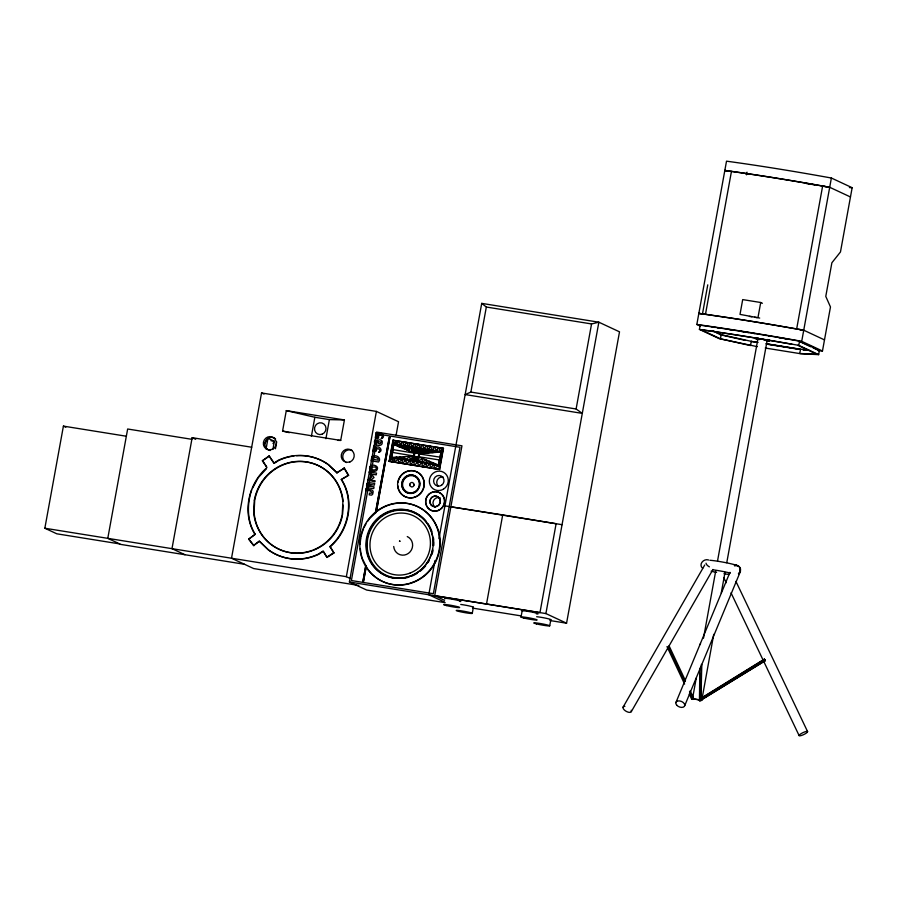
<?xml version="1.0" encoding="UTF-8"?>
<svg xmlns="http://www.w3.org/2000/svg" width="897" height="897" viewBox="0 0 897 897"><rect width="100%" height="100%" fill="white"/><g stroke="black" fill="none" stroke-linecap="round" stroke-linejoin="round"><path stroke-width="1.35" d="M439.822 457.122L418.574 453.848C416.802 450.485 412.172 454.97 415.311 456.977L413.842 461.316L410.277 464.736L409.851 456.371L406.061 459.511L402.226 458.939L400.107 456.932L398.481 458.389L398.369 462.83L402.114 459.511L403.796 456.719L406.061 459.511L438.599 465.005L435.751 464.579M430.201 464.085L430.201 467.942L434.451 464.254L433.083 462.796L430.302 463.502L426.266 467.303L426.187 459.982L422.061 462.078L422.285 466.664L426.064 463.357L438.487 465.588L439.631 469.512L443.477 448.377L392.976 440.203L389.141 461.338L439.631 469.512M701.757 664.677L700.972 700.579L699.447 700.322L699.839 668.254M699.828 697.877L700.12 674.174M700.972 700.579L701.42 664.329M392.875 449.588L415.031 453.288L415.3 447.715L413.932 452.839L414.324 447.558L412.844 452.391L412.317 447.233L414.122 443.6L416.399 447.289L416.668 452.637L415.793 447.794L416.073 452.705L415.3 447.715L415.513 452.929M426.064 463.357L421.96 462.661L418.294 466.025L417.879 461.977L419.28 457.145L415.973 461.069L418.821 455.026L416.847 447.962L417.251 452.738M342.609 514.463L343.114 505.089M409.727 484.929L409.761 484.346A2.254 2.164 -65 0 1 412.295 482.485L413.696 483.371L414.044 485.042A2.254 2.164 -65 0 1 411.499 486.914L410.097 486.017L409.761 484.346M414.044 485.042L414.078 484.458M415.031 453.288L393.794 444.553L432.646 450.63L432.522 452.75L431.614 450.451L431.009 452.873L430.582 450.272L429.001 453.03L428.508 449.913L430.1 446.168L433.767 452.649L433.946 450.866L435.841 452.48L436.144 451.258L437.893 452.323L438.207 451.628M402.226 458.939L398.481 458.389L396.496 457.134L394.826 457.885L394.467 462.202L398.369 458.972L421.96 462.661M434.35 464.825L434.103 468.57L438.487 465.588L441.784 448.04M412.317 447.233L411.981 452.032L410.714 446.998L408.931 450.787L408.404 446.639L410.131 442.961L412.418 446.661L441.044 451.55L443.275 448.287L439.429 469.423L389.141 461.338C392.942 455.452 393.873 446.426 393.178 440.292L413.562 443.567M420.323 448.522L420.861 453.68L421.568 448.735L422.095 453.579L423.44 449.049L423.967 453.422L424.505 448.635L422.128 444.89L420.424 447.951L419.874 453.747L418.103 448.164L418.607 453.848M392.538 457.571L392 461.798L394.725 458.457L398.369 458.972M422.061 462.078L422.644 458.524L417.98 461.406M119.738 543.918L56.803 533.805L44.85 528.232L63.407 426.12L126.342 436.234M251.687 447.233L192.16 437.669L171.989 548.661L184.984 554.727M396.048 435.516L398.548 421.736L376.392 411.409L261.543 392.953L231.516 558.226L253.672 568.563L358.834 585.461M266.061 448.937L268.001 438.297L274.381 441.279L272.935 449.251M275.446 448.735L276.702 441.851M289.372 432.679L282.566 431.087L286.289 410.613L344.426 419.953L340.703 440.427L337.967 440.371M311.382 436.379L314.858 417.273L286.289 410.613M325.914 438.711L329.39 419.605L344.426 419.953M350.043 578.408L346.354 576.681L376.392 411.409M445.114 602.649L366.671 590.047L349.404 581.996L376.639 432.096L461.966 445.809L434.72 595.709L444.587 600.306M375.395 512.849L389.343 437.108L375.574 512.871M376.258 512.232L389.892 437.198L376.258 512.232L369.844 518.331A41.318 39.692 -65 0 0 367.445 521.583M389.332 461.439L393.178 440.292M409.974 460.116L413.214 456.181L411.958 460.43L414.526 456.102L391.451 457.425L391.361 458.008L393.895 443.97M412.418 446.661L397.27 444.43L395.913 440.674L395.028 445.058L396.396 444.901L397.932 446.258L397.909 445.114L397.169 445.585L397.169 445.002L398.313 441.055L400.925 444.946L400.084 447.143L399.759 445.372L398.974 446.684L398.705 445.226L398.593 446.527L397.909 445.114M408.404 446.639L406.857 449.924L406.352 446.325L405.052 449.184L404.569 446.056L406.15 442.322L408.505 446.056M409.873 460.688L406.285 464.097L406.061 459.511M438.398 465.599L441.133 451.606L437.938 447.424L436.794 451.37L437.893 452.323M434.978 560.558L428.766 594.745L444.564 602.111M438.958 538.682L481.723 303.377L598.86 322.202L619.513 331.834L566.568 623.202L550.029 620.545M470.869 392.079L576.109 408.987L582.288 413.382L465.151 394.568L470.869 392.079L486.331 307.032L481.723 303.377M472.271 613.324L473.381 607.191M486.555 603.793L502.701 514.912L556.106 523.725L539.96 612.617L434.72 595.709M521.022 617.08L522.132 610.947M576.109 408.987L591.56 323.94L598.86 322.202L545.903 613.57L566.568 623.202M549.738 625.77L550.848 619.636M700.501 326.172L696.834 324.467L726.514 161.168A204.628 14.991 10.3 0 1 831.384 178.021L852.15 187.708L840.467 251.967L831.878 262.776L825.778 296.391L830.476 306.965L822.471 350.996L818.356 350.794M757.326 346.657L719.282 338.674L699.413 329.401L700.176 325.185L706.208 326.037A235.9 17.278 10.3 0 1 792.78 339.952L799.541 341.152L819.409 350.413L818.647 354.64L800.629 353.721L765.253 348.036M707.767 284.842L702.474 313.939L698.853 313.356A238.804 17.492 10.3 0 1 723.677 316.977L732.221 318.278A203.72 14.924 10.3 0 1 767.417 323.929L803.734 330.208L824.489 339.896M698.853 313.356L705.468 314.354L731.447 171.428L733.23 171.675A203.72 14.924 10.3 0 1 820.576 185.713L829.703 187.282L850.468 196.97M746.551 174.825L747.033 172.179M720.056 334.446L751.249 341.342L750.475 345.558L720.426 338.808L721.188 334.592L712.678 330.623M758.032 317.28L760.712 302.502L742.694 299.598L740.014 314.387L759.703 318.065M692.753 697.361L696.251 678.087M703.506 638.148L715.772 570.683M717.522 561.04L758.066 337.967M700.389 699.918L692.495 698.741L701.734 700.411L713.743 634.314M721.255 593.007L725 572.353M726.761 562.711L767.047 341.017M796.648 329.008L822.627 186.083M818.647 354.64L798.779 345.367L799.541 341.152M822.471 350.996L801.716 341.32L831.384 178.021M808.589 349.673L800.528 349.258L799.754 353.485L817.223 354.36L797.769 345.289M428.508 449.913L427.734 453.131L427.241 449.689L426.479 453.232L425.963 449.475L424.943 453.355L424.404 449.206M251.732 489.784C246.854 504.215 246.877 521.135 255.208 534.276L248.682 539.164L255.208 534.276M700.131 644.562L700.49 643.508M699.447 700.322L699.806 699.268M400.925 444.946L402.215 441.683L404.67 445.484M432.746 450.059L434.047 446.796L436.895 450.799M675.867 702.631L729.945 572.342M684.725 705.659L740.406 571.49M415.973 461.069L417.834 456.842L415.3 460.968L418.08 456.663L439.306 459.926M424.505 448.635L426.131 445.529L428.62 449.33M252.707 487.957L258.145 477.776L266.409 468.783M413.954 460.744L415.849 457.212L417.587 457.022L414.638 460.856L417.027 457.246L413.954 460.744L416.432 457.313M416.399 447.289L418.125 444.239L420.424 447.951M623.079 707.15L704.728 565.02M631.331 711.59L712.98 569.46M404.569 446.056L403.157 448.399L402.719 445.798L401.183 447.592L400.813 445.517M263.83 445.159L268.001 438.297M273.002 443.567L274.381 441.279L270.984 440.73M411.958 460.43L414.75 456.427L412.609 460.531L414.863 456.595L413.282 460.643L415.311 456.977L415.849 457.212M691.632 699.088L692.428 697.978L693.684 698.27L692.888 699.38L691.632 699.088L689.288 694.087M248.682 539.164L253.593 545.533L259.177 541.082L268.147 549.738A52.172 50.12 -65 0 0 318.3 554.144L322.998 551.106L327.035 557.441L333.964 552.978L329.883 546.565C348.585 530.508 354.842 500.672 341.264 479.547L348.574 475.253L341.264 479.547M329.883 546.565L330.253 546.733C348.967 530.688 355.212 500.851 341.634 479.727M389.141 461.338L392.438 458.154M417.879 461.977L414.291 465.386L413.842 461.316M405.96 460.083L402.316 463.457L402.114 459.511M253.593 545.533L259.547 541.261L268.528 549.906A52.172 50.12 -65 0 0 318.67 554.312L323.38 551.285L327.035 557.441M254.826 534.107C241.753 512.882 248.357 483.494 266.947 467.617L262.373 460.766L269.078 455.934L274.269 463.312L278.642 460.497A52.172 50.12 -65 0 1 293.924 456.001M262.373 460.766L269.448 456.113M269.078 455.934L273.888 463.144L278.261 460.318A52.172 50.12 -65 0 1 328.414 464.724L337.048 472.865L344.358 468.144L348.574 475.253M336.678 472.685L344.358 468.144M326.665 557.272L333.583 552.81M414.279 454.925L413.82 455.979L414.324 453.176L414.392 454.319M702.474 697.35L764.322 659.16L765.332 660.641L699.705 700.882L765.332 660.641M702.687 697.507L764.536 659.317M706.544 695.893L708.933 694.424M713.687 691.486L716.064 690.017M726.772 683.402L730.337 681.204M738.657 676.058L742.234 673.849M745.799 671.651L749.365 669.442M752.931 667.245L764.827 659.9M418.821 455.026L419.37 453.972L418.865 456.775L418.72 455.62M426.176 462.785L429.405 461.293L430.302 463.502M440.73 452.099L418.507 453.433M849.403 187.563L852.15 187.708M802.781 349.572L806.941 349.785M803.264 350.032L807.39 350.234M708.63 559.997C703.719 558.214 698.135 564.471 702.654 568.373M766.217 340.77L767.91 340.77L763.661 339.582M767.316 341.062L769.469 341.062L762.181 339.189M394.007 444.026L397.27 444.43M391.271 458.031L394.725 458.457M705.468 314.354L732.232 318.278A238.804 17.492 10.3 0 1 767.462 323.94L776.466 325.454A238.804 17.492 10.3 0 1 803.734 330.208L799.597 329.547M398.481 458.389L391.451 457.425L394.321 457.918M699.413 329.401L705.434 330.264A235.9 17.278 10.3 0 1 792.017 344.168L798.779 345.367M760.69 339.044L756.418 338.696L758.088 339.301M728.969 171.103L724.821 170.43L731.447 171.428M450.877 506.816L502.701 514.912M736.235 565.289L736.818 565.379M745.519 173.76L748.289 174.197M806.246 183.515L809.004 183.963M811.763 184.401L814.521 184.849M821.428 185.959L829.703 187.282A204.628 14.991 10.3 0 0 724.821 170.43M749.41 316.406L751.978 316.82M754.556 317.235L757.135 317.65M751.249 341.342L758.088 342.441M766.307 343.764L800.528 349.258M751.058 341.409L756.496 342.284M766.027 343.82L800.034 349.281M766.834 344.179L799.216 349.382M486.331 307.032L591.56 323.94M314.858 417.273L329.39 419.605M416.286 444.004L443.477 448.377M393.727 443.948L396.676 444.43M393.805 444.553L396.564 445.002M437.983 451.662L440.932 452.133L432.646 450.63M282.566 431.087L340.703 440.427M191.857 439.317L127.654 429.001L107.786 538.346L120.781 544.412L244.5 564.291M444.923 505.863L562.06 524.689M44.85 528.232L346.354 576.681M349.404 581.996L545.903 613.57M472.854 608.144L521.09 615.891M392.37 452.402L414.526 456.102M762.181 339.301L754.848 338.416L759.277 339.593M720.235 334.738L745.351 340.389M767.484 339.515L769.368 340.098M755.958 338.091L754.994 337.642M701.118 700.131L701.734 700.411M418.08 456.663L438.51 465.027M760.712 302.502L762.394 303.276M799.754 341.634L810.697 346.735M813.131 347.879L817.986 350.144M716.322 332.709L718.811 333.875M720.426 338.808L700.972 329.737L706.017 330.455A234.554 17.178 10.3 0 1 792.096 344.291M261.543 392.953L264.01 394.097M192.16 437.669L195.703 439.317M63.407 426.12L65.795 427.23M337.048 472.865L328.795 464.904A52.172 50.12 -65 0 0 296.571 455.732M381.853 441.044C376.28 435.718 377.424 449.173 375.641 440.405L374.823 440.27C372.008 446.067 384.611 447.85 381.853 441.044M249.063 539.344L253.974 545.701M262.743 460.946L266.566 466.642M764.322 659.16L765.119 660.484M343.988 467.976L348.204 475.085M330.253 546.733L333.964 552.978M392.976 440.203L395.061 444.127M735.921 581.379L807.614 731.66A4.687 1.032 -25.5 0 1 801.313 735.518A4.687 1.032 -25.5 0 1 801.133 733.623A4.687 1.032 -25.5 0 1 807.614 731.66M723.801 577.679L726.211 582.736M731.021 592.839L799.092 735.54M669.05 645.773L685.476 680.767M690.163 690.768L693.101 697.014M668.377 646.726L684.803 681.72M689.501 691.722L692.663 698.685M691.71 696.879L692.888 699.38M666.998 646.591L684.602 684.086M418.406 453.602L417.195 448.018L418.237 453.355M416.567 447.917L416.959 452.682M393.996 578.184A34.759 33.391 -65 0 1 371.358 527.223A34.759 33.391 -65 0 1 426.467 521.695M427.959 523.713A34.759 33.391 -65 0 1 431.939 531.618M433.453 537.83A34.759 33.391 -65 0 1 433.744 540.375M433.812 541.653A34.759 33.391 -65 0 1 433.756 545.533M433.016 550.646A34.759 33.391 -65 0 1 431.973 554.413M429.36 560.345A34.759 33.391 -65 0 1 428.026 562.587M425.739 565.727A34.759 33.391 -65 0 1 420.211 571.176M417.071 573.385A34.759 33.391 -65 0 1 411.364 576.266M408.965 577.107A34.759 33.391 -65 0 1 404.009 578.24M425.301 565.368A34.176 32.83 -65 0 1 372.008 562.699A34.176 32.83 -65 0 1 392.381 511.357A34.176 32.83 -65 0 1 433.184 545.511M432.702 549.3A34.176 32.83 -65 0 1 426.086 564.37M411.645 493.451A9.306 8.936 -65 0 1 402.002 483.64A9.306 8.936 -65 0 1 413.382 475.287A9.306 8.936 -65 0 1 419.078 488.002M417.8 490.054A9.306 8.936 -65 0 1 413.954 492.879M438.353 486.286A5.382 5.169 -65 0 1 443.107 477.036M434.978 507.153A5.382 5.169 -65 0 1 440.214 497.846M407.26 536.563A9.789 9.407 -65 0 1 408.516 553.303A9.789 9.407 -65 0 1 393.716 546.497M377.615 510.931A41.318 39.692 -65 0 1 433.206 519.868A41.318 39.692 -65 0 1 422.779 577.208A41.318 39.692 -65 0 1 367.198 568.283L362.478 558.876A41.318 39.692 -65 0 1 360.325 548.471M360.213 544.457A41.318 39.692 -65 0 1 360.897 537.763M361.155 536.44A41.318 39.692 -65 0 1 363.599 528.703M364.137 527.481A41.318 39.692 -65 0 1 366.01 523.882M398.021 482.216A13.713 13.163 -65 0 1 418.787 472.999A13.713 13.163 -65 0 1 417.565 495.963A13.713 13.163 -65 0 1 397.831 485.77M734.408 565.603A4.687 4.631 -52.5 0 1 738.623 573.788M734.565 565.682A4.687 4.306 -70 0 1 739.89 571.793M739.263 572.835A4.687 4.306 -70 0 1 738.41 573.688M709.942 560.277A15.036 1.099 10.3 0 1 735.54 565.009L736.807 565.514A15.036 1.099 10.3 0 1 737.099 565.861M729.384 574.506A14.419 1.054 10.3 0 1 723.924 573.732M716.58 572.409A14.419 1.054 10.3 0 1 711.142 571.21M713.238 569.83A14.419 1.054 10.3 0 1 730.349 573.105M709.392 566.859A4.687 2.209 29.9 0 1 706.04 563.193M631.208 710.267A4.687 2.209 29.9 0 1 628.864 712.319A4.687 2.209 29.9 0 1 623.493 708.989A4.687 2.209 29.9 0 1 624.895 706.354M739.588 569.012A4.687 2.949 22.5 0 1 740.081 572.196M696.834 324.467A238.804 17.492 10.3 0 1 801.716 341.32M712.196 327.024A234.554 17.178 10.3 0 1 714.92 327.416M717.656 327.82A234.554 17.178 10.3 0 1 720.414 328.235M729.171 329.569A234.554 17.178 10.3 0 1 731.582 329.939M741.326 331.453A234.554 17.178 10.3 0 1 743.781 331.845M746.248 332.238A234.554 17.178 10.3 0 1 748.715 332.63M752.437 333.236A234.554 17.178 10.3 0 1 754.926 333.639M763.683 335.074A234.554 17.178 10.3 0 1 766.206 335.5M768.718 335.915A234.554 17.178 10.3 0 1 771.252 336.341M778.854 337.631A234.554 17.178 10.3 0 1 781.399 338.068M783.944 338.505A234.554 17.178 10.3 0 1 786.49 338.954M346.421 462.56A6.705 6.447 -65 0 1 343.372 453.781A6.705 6.447 -65 0 1 352.039 450.384M343.125 501.176A46.207 44.39 -65 0 0 300.45 461.518A46.207 44.39 -65 0 0 254.703 500.347L254.075 512.322A46.207 44.39 -65 0 0 300.787 553.157M342.351 515.775A46.207 44.39 -65 0 1 338.976 525.967M338.404 527.167A46.207 44.39 -65 0 1 313.502 550.209M312.279 550.668A46.207 44.39 -65 0 1 302.076 553.034M270.143 450.541A6.705 6.447 -65 0 1 265.478 441.257A6.705 6.447 -65 0 1 275.558 438.768M460.744 604.443A8.208 0.605 10.3 0 1 470.566 606.26A8.208 0.605 10.3 0 1 472.629 607.359M536.653 616.721A8.208 0.605 10.3 0 1 547.192 618.504A8.208 0.605 10.3 0 1 550.096 619.805M522.581 611.182A8.208 0.605 10.3 0 1 531.652 612.012A8.208 0.605 10.3 0 1 536.339 613.851M445.103 598.725A8.208 0.605 10.3 0 1 453.131 599.364A8.208 0.605 10.3 0 1 460.015 601.483M254.333 500.167L253.694 512.142A46.207 44.39 -65 0 0 295.853 553.101A46.207 44.39 -65 0 0 342.239 514.295L342.867 502.32A46.207 44.39 -65 0 0 300.719 461.35A46.207 44.39 -65 0 0 254.333 500.167M399.49 541.171L400.174 541.283L399.513 541.082M365.954 489.056L365.64 490.771C368.869 488.63 375.529 494.124 369.486 493.137L369.172 494.852L371.571 495.133L372.558 494.404A8.959 8.6 -65 0 0 373.141 491.197L371.762 489.986L365.954 489.056M366.884 483.92C364.832 488.394 370.977 488.282 373.735 488.551L374.038 486.836L370.73 486.297L371.033 484.582L374.352 485.12L374.666 483.416L368.207 482.508L366.884 483.92M367.579 480.097L374.98 481.7L375.125 480.837L370.573 480.108L374.027 477.585L371.661 474.121L376.224 474.849L376.527 473.134L369.059 471.934L371.784 477.013L367.579 480.097M370.001 466.799C367.602 470.981 375.776 473.078 377.155 469.714C379.532 465.543 371.38 463.469 370.001 466.799M371.706 457.392L371.089 460.811L378.556 462.011C382.548 457.19 373.814 453.433 371.706 457.392M373.735 446.269L372.793 451.404L373.623 451.527L374.251 448.108L375.439 450.933L376.269 451.068C376.157 446.011 382.447 450.182 378.601 452.335C385.06 450.899 376.729 443.073 375.753 449.229L374.554 446.403L373.735 446.269M376.224 432.567L375.282 437.702L378.601 438.229C377.57 432.287 385.25 435.964 381.09 438.633C387.93 436.738 378.119 428.979 378.086 436.391L376.426 436.121L377.043 432.702L376.224 432.567M372.378 458.378L372.221 459.23L378.041 460.172C379.184 457.414 373.399 456.562 372.378 458.378M378.007 434.103L351.389 580.538L433.363 593.702L459.97 447.267L378.007 434.103M370.203 484.447L369.889 486.163C366.559 487.004 367.366 482.62 370.203 484.447M365.752 565.861L362.949 581.334L365.752 565.861M366.189 566.624L363.498 581.424L366.189 566.624M377.94 442.199C379.072 446.628 383.905 440.292 377.94 442.199M370.786 467.472C373.645 474.289 381.898 464.825 370.786 467.472M271.993 449.464L268.64 449.834L265.613 448.444A6.705 6.447 -65 0 1 265.714 438.241A6.705 6.447 -65 0 1 275.491 439.81A6.705 6.447 -65 0 1 271.993 449.464M349.875 461.989L346.534 462.347L343.495 460.957A6.705 6.447 -65 0 1 343.607 450.754A6.705 6.447 -65 0 1 353.384 452.323A6.705 6.447 -65 0 1 349.875 461.989M413.08 582.164A41.318 39.692 -65 0 0 425.84 511.929A41.318 39.692 -65 0 0 360.504 537.572A41.318 39.692 -65 0 0 413.08 582.164M410.725 575.975A34.759 33.391 -65 0 0 421.455 516.885A34.759 33.391 -65 0 0 366.492 538.458A34.759 33.391 -65 0 0 410.725 575.975M415.266 496.916A13.713 13.163 -65 0 0 419.504 473.616A13.713 13.163 -65 0 0 397.82 482.115A13.713 13.163 -65 0 0 415.266 496.916M413.652 492.745A9.306 8.936 -65 0 0 416.522 476.935A9.306 8.936 -65 0 0 401.822 482.698A9.306 8.936 -65 0 0 413.652 492.745M438.218 510.46A9.789 9.407 -65 0 0 441.246 493.81A9.789 9.407 -65 0 0 425.761 499.887A9.789 9.407 -65 0 0 438.218 510.46A9.789 9.407 -65 0 0 441.346 493.866A9.789 9.407 -65 0 0 425.862 499.932A9.789 9.407 -65 0 0 438.319 510.505M437.041 506.278A5.382 5.169 -65 0 0 438.274 497.073A5.382 5.169 -65 0 0 429.91 500.818A5.382 5.169 -65 0 0 437.041 506.278M443.432 489.168A9.789 9.407 -65 0 0 443.667 472.327A9.789 9.407 -65 0 0 429.338 480.983A9.789 9.407 -65 0 0 443.432 489.168M441.559 485.277A5.382 5.169 -65 0 0 441.268 476.038A5.382 5.169 -65 0 0 433.599 481.162A5.382 5.169 -65 0 0 441.559 485.277M413.764 492.33A8.712 8.376 -65 0 0 416.455 477.518A8.712 8.376 -65 0 0 402.675 482.934A8.712 8.376 -65 0 0 413.764 492.33M410.232 573.004A31.238 30.005 -65 0 0 419.874 519.912A31.238 30.005 -65 0 0 370.483 539.299A31.238 30.005 -65 0 0 410.232 573.004M436.974 506.39A5.382 5.169 -65 0 0 438.51 497.218A5.382 5.169 -65 0 0 430.033 500.683A5.382 5.169 -65 0 0 436.974 506.39M676.686 705.12A4.687 2.949 22.5 0 0 684.4 706.354A4.687 2.949 22.5 0 0 679.803 700.961A4.687 2.949 22.5 0 0 676.686 705.12M322.169 434.193A5.965 5.73 -65 0 0 324.019 424.068A5.965 5.73 -65 0 0 314.589 427.768A5.965 5.73 -65 0 0 322.169 434.193M458.972 611.44A8.208 0.605 10.3 0 0 472.158 613.47A8.208 0.605 10.3 0 0 461.507 610.857A8.208 0.605 10.3 0 0 458.972 611.44M536.451 623.886A8.208 0.605 10.3 0 0 549.626 625.915A8.208 0.605 10.3 0 0 538.974 623.303A8.208 0.605 10.3 0 0 536.451 623.886M523.837 618.011A8.208 0.605 10.3 0 0 537.023 620.029A8.208 0.605 10.3 0 0 526.36 617.416A8.208 0.605 10.3 0 0 523.837 618.011M446.37 605.553A8.208 0.605 10.3 0 0 459.556 607.583A8.208 0.605 10.3 0 0 448.892 604.97A8.208 0.605 10.3 0 0 446.37 605.553"/></g></svg>
